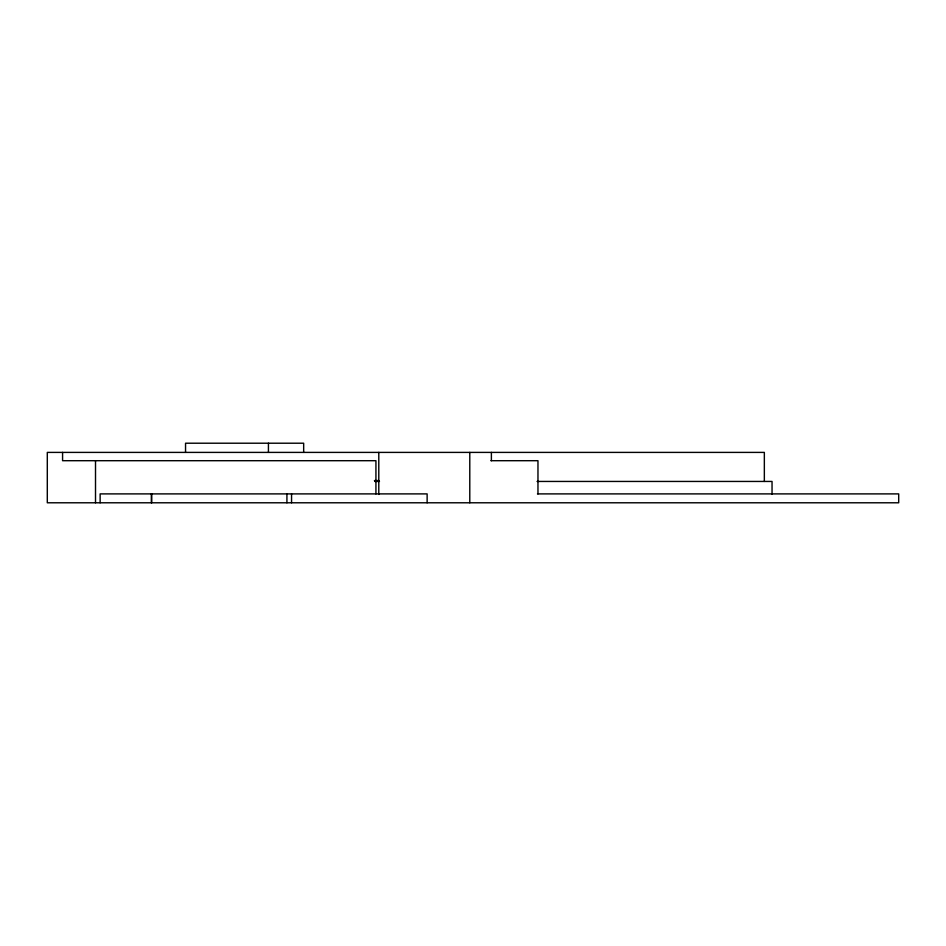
<?xml version="1.0" encoding="UTF-8"?>
<svg xmlns="http://www.w3.org/2000/svg" width="946" height="946" viewBox="0 0 946 946"><rect width="100%" height="100%" fill="white"/><g stroke="black" fill="none" stroke-linecap="round" stroke-linejoin="round"><path stroke-width="1.42" d="M490.939 460.702L537.967 460.702L537.967 493.895M374.427 480.556L378.79 480.556M374.734 481.443L379.476 481.443M537.068 481.443L772.042 481.443L772.042 494.25M537.47 493.895L898.7 493.895L898.7 502.787L47.3 502.787L47.3 452.401L764.344 452.401L764.344 481.443M491.388 452.401L491.388 460.702M469.784 452.401L469.784 502.787M427.131 502.787L427.131 493.895L100.134 493.895L100.134 502.787M378.79 452.401L378.79 494.451M375.929 493.895L375.929 460.702L62.578 460.702L62.578 452.401M303.666 452.401L303.666 443.213L185.546 443.213L185.546 452.401M291.557 493.895L291.557 502.787M286.922 493.895L286.922 502.787M268.428 443.213L268.428 452.401M151.703 493.895L151.703 502.787M151.348 493.895L151.348 502.787M95.511 460.702L95.511 502.787"/></g></svg>
